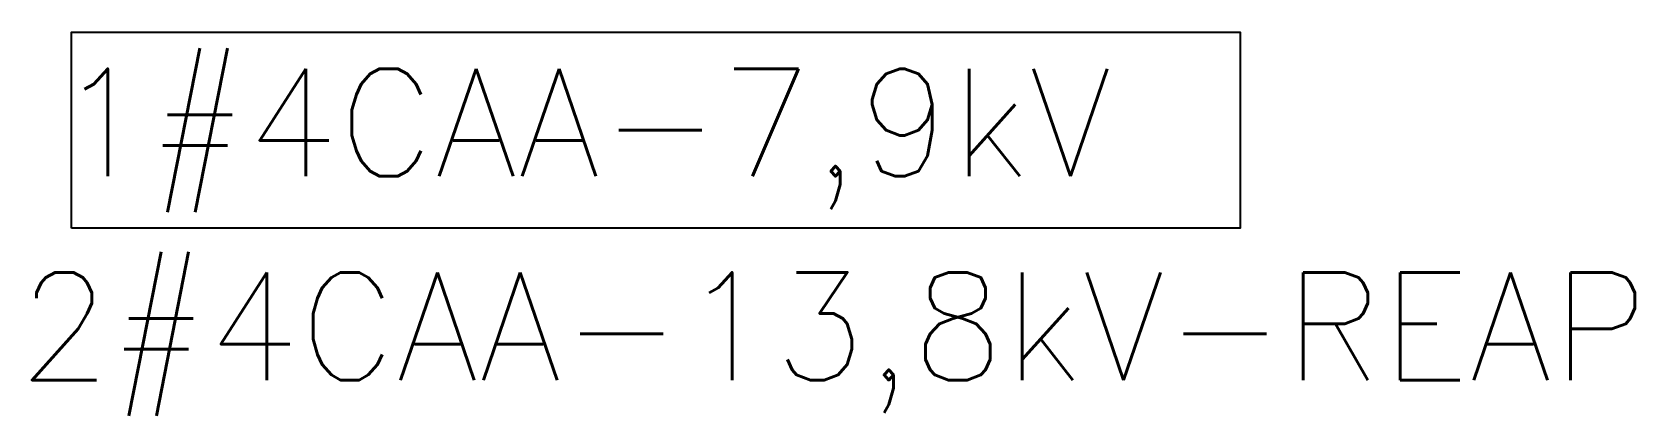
# Model space of a CAD drawing. Header units: millimetres. Extents: x -10.4 to 16.4, y -6.4 to 0.
import ezdxf

# ---------------------------------------------------------------- set-up
doc = ezdxf.new("R2010")
doc.units = ezdxf.units.MM
doc.styles.add('ROMANS', font='ROMANS.shx', dxfattribs={"height": 1.8})

msp = doc.modelspace()

# ---------------------------------------------------------------- linework, layer by layer
msp.add_lwpolyline([(-9.784, -3.283), (-9.784, 0), (9.784, 0), (9.784, -3.283)], close=True)

# ---------------------------------------------------------------- texts
at = {"style": 'ROMANS'}
for s, p in [('1#4CAA-7,9kV', (-10.029, -2.413)), ('2#4CAA-13,8kV-REAP', (-10.679, -5.821))]:
    msp.add_text(s, height=1.8, dxfattribs=at).set_placement(p)

doc.saveas('drawing.dxf')
